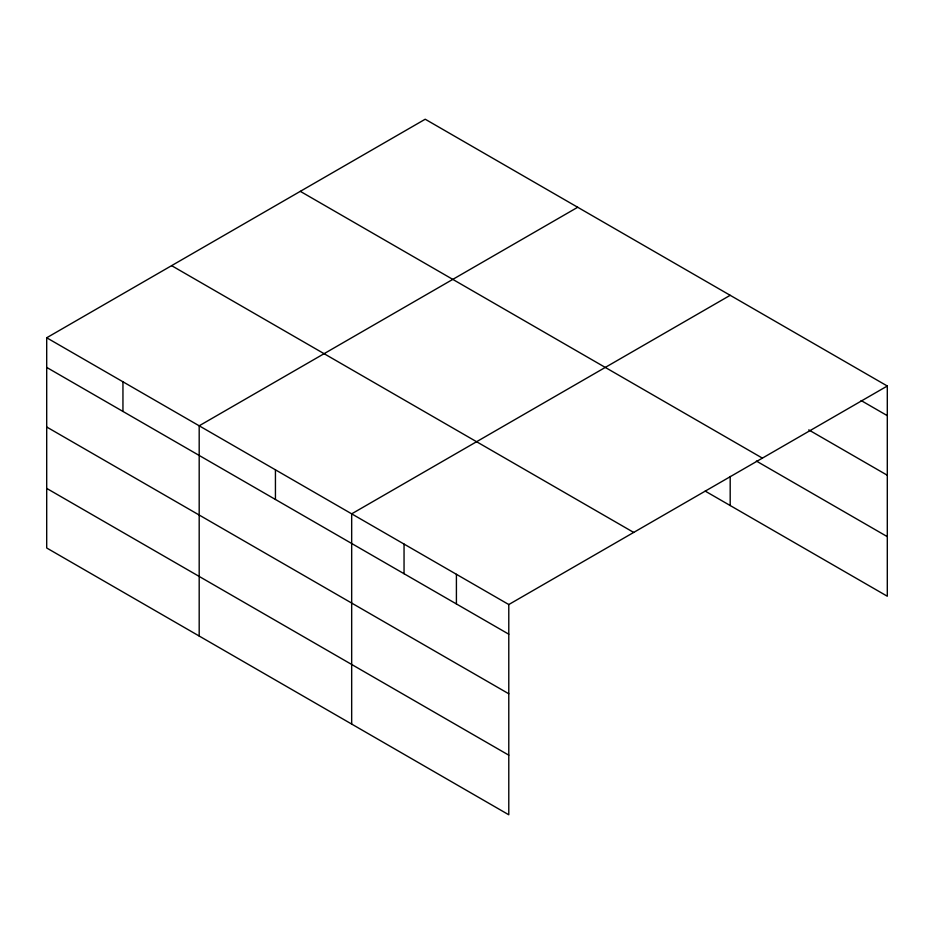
<?xml version="1.0" encoding="UTF-8"?>
<svg xmlns="http://www.w3.org/2000/svg" width="934" height="934" viewBox="0 0 934 934"><rect width="100%" height="100%" fill="white"/><g stroke="black" fill="none" stroke-linecap="round" stroke-linejoin="round"><path stroke-width="1.4" d="M508.785 693.775L508.785 604.543L46.7 337.769L46.7 547.989L508.785 814.775L508.785 693.775L46.7 427.001M46.7 337.769L425.215 119.225L887.3 386.011L887.3 596.231L705.193 491.097M577.702 207.266L199.187 425.799L199.187 636.031M730.19 295.307L351.674 513.84L351.674 724.06M508.785 604.543L887.3 386.011M861.113 400.534L887.3 415.653M808.751 429.897L887.3 475.243M300.304 191.342L762.389 458.127M756.377 461.057L887.3 536.641M171.611 265.653L633.696 532.427M46.7 367.412L508.785 634.186M46.7 488.4L508.785 755.174M730.19 476.457L730.19 505.527M456.411 574.317L456.411 603.959M404.048 544.078L404.048 573.721M275.437 469.825L275.437 499.468M122.949 381.784L122.949 411.427"/></g></svg>
